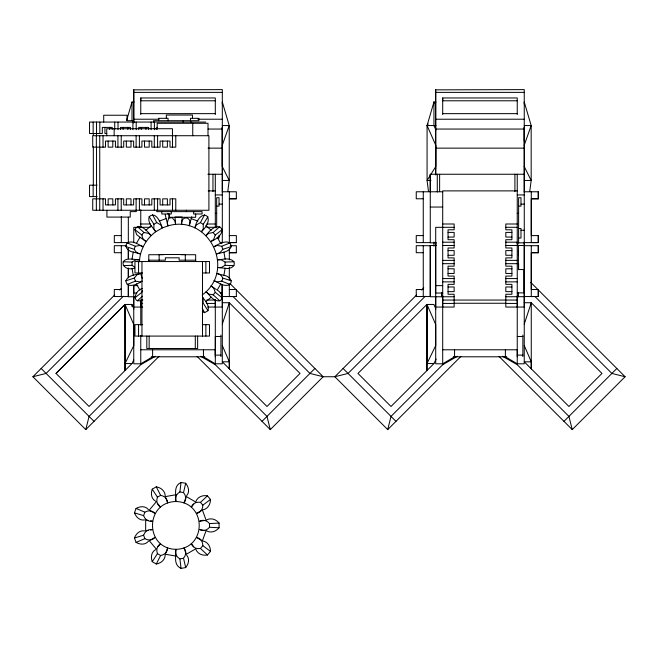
<?xml version="1.0" encoding="UTF-8"?>
<svg xmlns="http://www.w3.org/2000/svg" width="658" height="658" viewBox="0 0 658 658"><rect width="100%" height="100%" fill="white"/><g stroke="black" fill="none" stroke-linecap="round" stroke-linejoin="round"><path stroke-width="0.99" d="M128.326 284.453L128.326 296.758L135.696 296.758M128.326 277.273L128.326 268.045M128.326 258.816L128.326 248.559M132.003 120.43L132.003 102.015L134.059 102.015M133.755 285.482L133.755 307.056L142.671 307.056M133.747 123.005L133.755 91.043M133.755 89.858L222.314 89.611L222.314 242.827L220.307 242.827M140.754 307.056L140.763 300.048L142.671 300.056M140.763 114.517L140.763 97.96L215.306 97.96L215.306 114.517M152.615 349.776L152.615 356.792L140.763 363.8L133.755 363.8L133.755 296.676M203.445 349.785L203.445 356.792L215.306 363.8L222.314 363.8L222.314 296.676M215.306 356.792L215.306 349.776L140.763 349.776M215.298 307.056L215.306 300.048L206.735 300.056M222.314 284.453L222.305 307.056L207.689 307.056M222.305 192.309L222.305 127.134L222.223 166.441L229.231 180.457L227.767 191.601M222.314 104.022L222.314 102.015L229.231 125.546L229.239 180.457L222.314 180.457M222.305 345.524L229.321 361.801L229.321 368.809L229.321 302.729L222.314 302.721M430.274 191.643L430.274 174.247L524.253 174.247M433.943 246.182L433.943 242.086M435.695 242.457L435.695 307.056L454.135 307.056L454.135 294.266L448.049 294.266L448.049 284.355L454.135 284.355L454.135 276.08L448.049 276.08L448.049 266.169L454.135 266.169L454.135 257.887L448.049 257.887L448.049 247.976L454.135 247.976L454.135 239.701L448.049 239.701L448.049 229.79L454.135 229.79L454.135 224L442.711 224M435.695 91.043L435.695 174.247M435.695 89.858L524.253 89.611L524.278 296.536L531.286 296.536L531.286 245.705M441.534 296.758L441.534 292.654M442.702 307.056L442.702 296.042M442.702 114.517L442.702 97.96L517.246 97.96L517.246 114.517M454.555 349.776L454.555 356.792L442.702 363.8L435.703 363.8L435.703 296.684M505.385 349.785L505.385 356.792L517.254 363.8L524.253 363.8L524.253 296.684L505.821 296.758M517.254 356.792L517.254 349.785L442.702 349.785M517.246 307.056L517.246 296.042M518.414 296.758L518.414 292.662M518.414 269.681L518.414 245.483M524.253 245.352L524.253 242.251M524.245 192.309L524.253 127.134L524.253 141.157M524.253 104.022L524.253 102.023L531.17 125.555L531.179 180.457L529.706 191.601M524.245 345.532L531.261 361.81L531.261 368.817L531.261 302.729L524.253 302.729M186.658 495.704C189.989 491.863 188.575 486.805 185.688 483.268L181.049 482.454C173.087 486.048 176.245 494.8 175.941 501.519C144.719 502.087 144.719 548.756 175.941 549.323C206.966 548.583 206.966 502.26 175.941 501.519C174.436 497.604 176.484 493.87 179.905 491.945L183.516 492.587C186.074 495.556 186.724 499.767 183.969 502.934L186.263 496.551L195.665 501.98C197.408 496.889 202.508 494.906 207.459 495.836L210.478 499.447C210.544 504.48 207.706 509.152 202.384 509.991L206.102 520.19C210.716 517.41 215.89 519.17 219.081 523.069L219.081 527.774C215.89 531.664 210.716 533.432 206.102 530.652L202.384 540.851C207.706 541.682 210.544 546.362 210.478 551.396L207.459 554.998C202.508 555.936 197.408 553.954 195.665 548.862L186.263 554.291L183.969 547.908C186.724 551.075 186.074 555.286 183.516 558.255L179.905 558.897C176.484 556.972 174.436 553.238 175.941 549.323C176.245 556.043 173.087 564.794 181.049 568.389L185.688 567.574C188.575 564.029 189.989 558.979 186.658 555.138M435.876 308.997L433.885 304.44L426.976 304.473L426.952 370.544L426.877 304.457L357.968 373.44L391.017 406.479L433.943 363.553L436.131 359.046M435.686 168.67L435.695 167.486M165.166 214.574L168.004 225.875C208.8 213.842 236.609 269.912 202.203 294.981M152.549 214.73L156.727 222.601L160.692 224.88L162.353 227.931C160.782 223.325 156.069 210.593 149.177 216.679L153.898 224.23L153.898 228.803L155.707 231.764L162.353 227.931L168.004 225.875C165.471 221.565 171.179 217.724 167.856 213.332M202.36 311.596L204.597 312.665L207.969 310.716C209.696 305.213 205.444 301.175 202.524 297.153M193.789 504.201L191.289 507.162C192.646 503.189 196.619 501.651 200.476 502.375L202.828 505.188C202.878 509.103 200.674 512.746 196.528 513.405L201.554 510.476M179.905 491.945L181.049 482.454M149.177 216.679C147.269 222.873 152.738 227.142 155.707 231.764C146.257 238.722 139.784 249.958 139.488 261.777M207.969 310.716L203.24 303.157L202.903 297.572M134.808 267.987C123.005 272.478 116.894 257.558 132.003 259.129L133.253 252.063C129.198 251.808 123.457 247.12 127.159 242.909C132.932 239.956 138.081 244.603 143.156 246.725L139.924 245.459L135.425 246.256L127.159 242.909M229.979 284.478L221.721 281.139L217.222 281.937L213.982 280.67C219.056 282.784 224.205 287.439 229.979 284.478C233.68 280.267 227.939 275.579 223.893 275.332L225.135 268.267C229.025 269.41 236.025 266.975 233.985 261.752C229.576 256.998 223.144 259.606 217.65 259.861L221.129 259.778L225.085 262.065L233.985 261.752M142.728 299.867C131.263 304.761 134.66 290.17 142.292 288.533M222.272 229.568L215.248 235.046L213.694 239.347L210.971 241.511C231.723 232.323 218.695 216.795 206.044 235.638L208.652 233.335L213.151 232.545L219.772 226.582M183.516 492.587L185.688 483.268M114.681 294.957L32.9 376.738L85.77 429.608L89.077 416.391L140.763 364.696L155.403 356.307M233.179 296.668L309.943 373.431L323.16 376.738L334.84 376.738L387.71 429.608L391.017 416.391L442.702 364.705L457.343 356.307M175.966 494.734L165.273 496.617C165.38 491.238 161.259 487.636 156.291 486.821L152.22 489.174C150.715 493.484 151.11 498.723 155.559 501.19M165.61 497.53L167.617 502.983C167.691 498.789 164.492 495.984 160.618 495.351L157.443 497.185C156.061 500.853 156.884 505.031 160.56 507.055L157.459 503.337M142.383 290.556L141.898 292.292L134.865 297.827M191.725 216.778L189.134 225.875C193.213 216.671 180.892 214.5 181.583 224.542L182.159 217.041L174.987 217.041L175.563 224.542L175.044 221.104L172.141 217.642L168.884 218.176M126.566 120.644L132.003 102.015M428.498 191.577L427.075 180.457L427.075 125.555L433.943 102.023L435.999 102.023M222.305 324.123L229.321 302.729L300.032 373.431L266.984 406.479L222.314 361.801L229.321 361.801M524.245 324.131L531.261 302.729L601.971 373.44L568.923 406.479L524.253 361.81L531.261 361.81M222.223 145.41L229.231 125.546L222.314 125.546M524.163 145.41L531.17 125.555L524.253 125.555M133.253 252.063L140.532 253.93C137.135 253.717 132.316 249.785 135.425 246.256M144.735 519.91C139.743 520.881 136.074 517.122 134.454 512.853L136.058 508.428C140.047 506.199 145.27 505.681 148.469 509.637M221.721 281.139C224.822 277.602 220.002 273.67 216.605 273.457L223.893 275.332M150.427 520.848L152.335 521.194C148.223 522 144.9 519.327 143.6 515.625L144.859 512.187C148.231 510.18 152.492 510.271 155.124 513.536L150.082 510.649M165.61 553.312L167.617 547.859C167.691 552.054 164.492 554.859 160.618 555.492L157.443 553.658C156.061 549.989 156.884 545.811 160.56 543.779L158.076 546.757M204.597 214.73L200.41 222.601L196.454 224.88L194.793 227.931C200.238 205.896 217.79 216.038 201.43 231.764L203.248 228.803L203.248 224.288L207.969 216.679M148.469 541.205C145.27 545.161 140.047 544.643 136.058 542.414L134.454 537.989C136.074 533.72 139.743 529.961 144.735 530.932M150.082 540.193L155.124 537.306C152.492 540.572 148.231 540.662 144.859 538.655L143.6 535.209C144.9 531.508 148.223 528.843 152.335 529.649L150.427 529.994M133.936 308.997L131.945 304.44L124.954 304.473L56.029 373.431L89.077 406.479L132.003 363.545L133.755 359.942M426.993 363.553L435.752 345.524L435.703 324.517L426.984 304.473L426.952 363.553L433.943 363.553M155.559 549.652C151.11 552.12 150.715 557.359 152.22 561.669L156.291 564.021L160.618 555.492M136.379 243.476L139.965 237.267L136.724 234.684L134.882 229.626C139.183 221.442 148.075 231.846 151.093 235.638L148.494 233.335L144.044 232.545L137.366 226.582M220.767 283.919L217.181 290.129C220.899 291.749 224.691 298.115 219.772 300.813C213.332 301.611 210.083 295.483 206.044 291.757L208.652 294.052L213.151 294.842L219.772 300.813M141.462 281.476C137.522 284.198 126.788 289.125 125.826 280.818C128.351 274.847 135.285 275.093 140.532 273.457L142.498 278.86M125.826 280.818L134.306 278.071L137.242 274.567L140.532 273.457M231.312 246.569C228.787 252.549 221.853 252.294 216.605 253.93L219.904 252.828L222.84 249.324L231.312 246.569C229.938 237.48 218.143 244.2 213.982 246.725L217.222 245.459L221.721 246.256L229.979 242.909M152.22 561.669L157.443 553.658M430.998 180.457L427.075 180.457L435.835 166.441L435.835 145.41L427.075 125.555L428.218 123.967M139.965 237.267L146.166 241.511C143.025 240.162 139.841 234.725 144.044 232.545M213.151 294.842L215.248 292.341L213.694 288.048L210.971 285.876L216.4 289.594M149.243 510.164L156.217 501.848M193.789 546.642L191.289 543.681C192.646 547.653 196.619 549.191 200.476 548.468L202.828 545.655C202.878 541.731 200.674 538.088 196.528 537.438L201.554 540.366M204.194 520.519L199.415 521.35C203.009 519.178 207.048 520.552 209.532 523.587L209.532 527.255C207.048 530.29 203.009 531.664 199.415 529.493L204.194 530.323M119.649 289.989L121.179 288.459M123.342 296.207L46.118 373.431L32.9 376.738M56.029 373.431L125.036 304.473L133.763 324.517L133.813 345.524L125.053 363.545L125.012 370.536L125.045 304.473M85.77 429.608L158.965 356.414M262.032 421.342L314.902 368.48M197.096 356.414L270.29 429.608L323.16 376.738L230.275 283.853M416.621 294.965L334.84 376.738L348.057 373.44L425.282 296.207M421.589 289.997L423.768 287.817M387.71 429.608L460.904 356.422M563.972 421.35L616.842 368.48M499.035 356.422L572.23 429.608L625.1 376.738L530.767 282.405M200.476 502.375L207.459 495.836M137.366 300.813L142.515 296.174M145.837 230.267L151.332 225.653M205.806 301.734L211.308 297.128M123.153 261.752L132.061 262.065L136.017 259.778L139.488 259.861L132.003 259.129M225.135 268.267L217.65 267.526L221.129 267.617L225.085 265.33L233.985 265.643M202.828 505.188L210.478 499.447M153.898 224.23L156.727 222.601M142.432 281.04L139.924 281.937L135.425 281.139L127.159 284.478M136.058 542.414L144.859 538.655M159.244 221.088L165.989 218.629M134.454 537.989L143.6 535.209M156.291 564.021C161.259 563.207 165.38 559.604 165.273 554.217L175.966 556.109M146.619 530.677L148.519 530.332M209.532 523.587L219.081 523.069M123.153 265.643L132.061 265.33L134.322 266.885M230.325 242.596L236.354 242.563M538.293 242.563L531.261 242.605L538.293 242.605L538.293 235.597L531.261 235.597M229.321 296.536L236.354 296.495L236.354 289.528L229.321 289.528M538.293 296.495L531.261 296.536L538.293 296.536L538.293 289.528L531.261 289.528M236.354 198.757L229.321 198.782L236.354 198.782L236.329 191.774L222.314 191.774M538.293 198.757L531.261 198.782L538.293 198.782L538.293 191.774L524.253 191.774M236.354 252.688L229.321 252.713L236.354 252.713L236.329 245.705L230.325 245.705M538.293 252.688L531.261 252.713L538.293 252.713L538.293 245.705L524.253 245.705M133.755 92.375L222.314 92.375M435.695 92.383L524.253 92.375M215.306 100.789L140.763 100.789L140.763 97.96M517.246 100.789L442.702 100.789L442.702 97.96M140.763 113.645L215.306 113.645M442.702 113.645L517.246 113.645M133.755 119.221L159.203 119.221M197.885 119.221L222.314 119.221M435.695 119.23L524.253 119.221M191.207 122.043L89.529 122.067L89.529 133.492L102.319 133.492L102.319 127.405L112.23 127.405L112.23 129.437M190.795 122.067L205.699 122.067M427.075 125.555L435.999 125.555M154.301 128.713L157.328 128.713M208.06 129.05L222.314 129.05M435.695 129.05L524.253 129.05M106.802 133.492L104.935 133.492L104.935 127.405M208.06 148.14L222.314 148.14M435.695 148.14L524.253 148.14M207.879 174.247L222.314 174.247M524.253 180.465L531.17 180.465L524.163 166.441M97.137 185.178L89.529 185.178L89.529 196.602L97.137 196.602M208.158 190.886L215.306 190.886M517.246 190.886L442.711 190.886L442.702 364.705M442.711 191.774L416.251 191.774L416.251 198.782L423.259 198.782M215.306 194.941L222.314 194.941M517.246 194.941L524.253 194.941M219.048 204.12L222.338 204.12M520.988 204.12L524.278 204.12M216.671 206.119L219.048 206.119L219.048 197.713L216.671 197.713L216.671 227.701M518.611 206.119L520.988 206.119L520.988 197.713L518.611 197.713L518.611 243.049L517.246 243.049M430.274 207.048L442.711 207.048M215.306 213.373L216.671 213.373M517.246 213.381L518.611 213.381M140.763 224L150.287 224M206.735 224L215.306 224M517.246 224L505.821 224L505.821 229.79L511.908 229.79L511.908 239.701L505.821 239.701L505.821 247.976L511.908 247.976L511.908 257.887L505.821 257.887L505.821 266.169L511.908 266.169L511.908 276.08L505.821 276.08L505.821 284.355L511.908 284.355L511.908 294.266L505.821 294.266L505.821 307.056L524.245 307.056L524.253 245.483L505.821 245.483M133.763 242.679L133.763 227.339L150.287 227.29M206.735 227.29L215.306 227.29M454.135 227.298L435.703 227.339L435.703 293.049L442.711 293.049M505.821 227.298L517.246 227.298M518.611 228.507L520.988 228.507L520.988 238.007L518.611 238.007M520.988 230.259L524.278 230.259M448.049 232.406L454.135 232.406L454.135 237.077L448.049 237.077M511.908 232.406L505.821 232.406L505.821 237.077L511.908 237.077M121.319 235.597L114.311 235.597L114.311 242.605L128.326 242.605L128.326 217.189M229.321 235.597L236.354 235.597L236.354 242.605L229.346 242.605L229.346 191.774M423.259 235.597L416.251 235.597L416.251 242.605L430.274 242.605L430.274 174.247M217.461 238.007L219.048 238.007L219.048 235.161M442.711 242.193L454.135 242.193M505.821 242.193L517.246 242.193M524.253 242.605L531.286 242.605L531.286 191.774M430.274 242.827L436.279 242.827M516.365 242.827L524.253 242.827M517.246 245.261L518.611 245.261M436.279 245.483L430.274 245.483L430.266 296.758L454.135 296.758M442.711 245.483L454.135 245.483M126.328 245.705L114.311 245.705L114.311 252.713L121.319 252.713M448.049 250.599L454.135 250.599L454.135 255.271L448.049 255.271M511.908 250.599L505.821 250.599L505.821 255.271L511.908 255.271M423.259 252.713L416.251 252.713L416.251 245.705L430.274 245.705L430.274 296.536L416.251 296.536L416.251 289.528L423.259 289.528M163.587 254.72L148.782 254.72L148.782 261.547M180.851 254.72L195.665 254.72L195.665 261.547M148.782 260.181L165.364 260.181L165.364 257.804L179.132 257.804L179.132 260.181L195.665 260.181M442.711 260.379L454.135 260.379M505.821 260.379L517.246 260.379M517.246 263.496L518.611 263.496L518.611 269.55L524.072 269.55L524.072 292.876L517.246 292.876M442.711 263.677L454.135 263.677M505.821 263.677L517.246 263.677M448.049 268.785L454.135 268.785L454.135 273.457L448.049 273.457M511.908 268.785L505.821 268.785L505.821 273.457L511.908 273.457M142.564 272.971L134.948 272.971L134.948 261.547L209.491 261.547L209.491 272.971L202.491 272.971M442.711 278.573L454.135 278.573M505.821 278.573L517.246 278.573M442.711 281.863L454.135 281.863M505.821 281.863L517.246 281.863M137.761 285.63L133.763 285.63L133.763 293.049L136.765 293.049M435.703 285.63L442.711 285.63M448.049 286.978L454.135 286.978L454.135 291.65L448.049 291.65M511.908 286.978L505.821 286.978L505.821 291.65L511.908 291.65M121.319 289.528L114.311 289.528L114.311 296.536L128.326 296.536L128.326 284.708M220.183 292.876L222.133 292.876L222.133 284.758M222.314 296.536L236.354 296.536M442.711 300.056L517.246 300.056M454.127 303.256L505.821 303.256M140.763 303.437L142.671 303.437M206.735 303.437L215.306 303.437M442.711 303.437L454.135 303.437M505.821 303.437L517.246 303.437M142.687 324.657L134.948 324.657L134.948 336.082L209.491 336.082L209.491 324.657L202.491 324.657M220.932 336.477L215.322 336.477L215.322 355.123L220.932 355.123M517.27 336.477L522.871 336.477M517.27 355.123L522.871 355.123M151.315 356.792L204.745 356.792M453.255 356.792L506.693 356.792M132.003 363.545L125.053 363.545L124.954 304.473M209.532 527.255L219.081 527.774M146.619 520.165L148.519 520.511M625.1 376.738L611.882 373.44L535.119 296.668M134.454 512.853L143.6 515.625M125.826 246.569L134.306 249.324M222.84 278.071L231.312 280.818M191.157 218.629L197.893 221.088M136.058 508.428L144.859 512.187M502.605 356.307L517.246 364.713L568.923 416.391L572.23 429.608M200.665 356.307L215.306 364.705L266.984 416.391L270.29 429.608M200.41 222.601L203.248 224.288M202.828 545.655L210.478 551.396M134.882 229.626L141.889 235.046M215.248 292.341L222.272 297.827M205.806 225.653L211.308 230.267M200.476 548.468L207.459 554.998M343.098 368.48L395.968 421.35M41.158 368.48L94.028 421.342M213.151 232.545L215.248 235.046M149.243 540.679L156.217 548.994M152.22 489.174L157.443 497.185M217.181 237.267L220.767 243.476M136.379 283.919L139.965 290.129M202.269 308.289L204.597 312.665M156.291 486.821L160.618 495.351M435.933 130.07L433.943 125.555L433.943 102.023L433.943 104.022M221.721 246.256L222.84 249.324M134.306 278.071L135.425 281.139M183.516 558.255L185.688 567.574M223.893 252.063L225.135 259.129M132.003 268.267L133.253 275.332M179.905 558.897L181.049 568.389M131.945 304.44L131.945 306.439M435.695 242.827L435.695 245.853M538.277 191.774L538.277 198.782M538.277 235.597L538.277 242.605M538.269 245.705L538.269 252.713M538.269 289.528L538.269 296.536M531.261 199.218L531.261 235.161M531.261 253.149L531.261 289.092M522.871 335.054L522.871 356.546M518.414 250.599L518.414 251.767M518.414 254.103L518.414 255.271M517.246 174.247L517.254 363.8M514.91 174.247L514.91 191.643M439.618 174.247L439.618 191.643M437.282 174.247L437.282 192.021M435.695 89.611L435.703 175.028M423.259 191.774L423.259 242.605M423.259 245.705L423.259 296.536M229.346 248.708L229.321 258.413M229.321 259.211L229.346 259.91M229.321 267.033L229.321 279.74M229.321 283.828L229.346 296.536M225.085 262.065L225.085 265.33M222.338 284.708L222.338 296.536M220.932 335.054L220.932 356.546M215.306 174.247L215.306 227.701M215.306 299.439L215.306 364.705M212.962 174.247L212.962 191.643M208.01 135.721L208.01 123.285L157.18 123.285L157.18 128.721M205.872 261.547L205.872 272.971M205.872 324.657L205.872 336.082M202.491 261.547L202.491 336.082M197.639 336.082L197.639 348.518L146.808 348.518L146.808 336.082M195.673 213.998L195.673 217.296L169.525 217.296L169.525 213.998M195.294 336.082L195.294 348.518M193.666 211.629L193.666 213.998L202.08 213.998L202.08 211.629L156.736 211.629L156.736 210.264M192.745 123.285L192.745 135.721M192.465 118.325L192.465 115.035L166.326 115.035L166.326 118.325M190.466 120.702L190.466 118.325L198.872 118.325L198.872 120.702L153.536 120.702L153.536 122.067M186.411 210.264L186.411 211.629M185.293 260.181L185.293 254.514L159.146 254.514L159.146 260.181M183.204 120.702L183.204 122.067M175.785 135.721L175.785 147.145L170.003 147.145L170.003 141.067L160.091 141.067L160.091 147.145L151.809 147.145L151.809 141.067L141.898 141.067L141.898 147.145L133.623 147.145L133.623 141.067L123.712 141.067L123.712 147.145L115.43 147.145L115.43 141.067L105.519 141.067L105.519 147.145L92.729 147.145L92.729 135.721L208.907 135.721L208.907 210.264L92.729 210.264L92.729 198.839L105.519 198.839L105.519 204.918L115.43 204.918L115.43 198.839L123.712 198.839L123.712 204.918L133.623 204.918L133.623 198.839L141.898 198.839L141.898 204.918L151.809 204.918L151.809 198.839L160.091 198.839L160.091 204.918L170.003 204.918L170.003 198.839L175.785 198.839L175.785 210.264M172.495 147.145L172.454 128.721L106.736 128.721L106.736 135.721M172.495 198.839L172.495 210.264M171.277 211.629L171.277 213.998L161.786 213.998L161.786 211.629M168.07 120.702L168.07 118.325L158.578 118.325L158.578 120.702M167.379 141.067L167.379 147.145L162.707 147.145L162.707 141.067M167.379 204.918L167.379 198.839L162.707 198.839L162.707 204.918M157.599 135.721L157.599 147.145M157.599 198.839L157.599 210.264M156.884 127.405L156.884 129.437M154.391 122.067L154.391 129.684M154.301 135.721L154.301 147.145M154.301 198.839L154.301 210.264M151.101 122.067L151.101 129.684M149.193 141.067L149.193 147.145L144.521 147.145L144.521 141.067M149.193 204.918L149.193 198.839L144.521 198.839L144.521 204.918M149.152 336.082L149.152 348.518M148.609 129.437L148.609 127.405L138.698 127.405L138.698 129.437M145.986 127.405L145.986 129.437M145.665 519.993L145.665 530.85M141.955 261.547L141.955 336.082M141.314 127.405L141.314 129.437M140.763 209.836L140.763 227.339M140.763 300.056L140.763 325.118M140.763 335.424L140.763 363.8M139.406 135.721L139.406 147.145M139.406 198.839L139.406 210.264M138.567 261.547L138.567 272.971M138.567 324.657L138.567 336.082M136.288 210.264L136.288 211.629L130.235 211.629L130.235 217.091L106.917 217.091L106.917 210.264M136.206 122.067L136.206 129.684M136.116 135.721L136.116 147.145M136.116 198.839L136.116 210.264M133.755 89.611L133.755 122.585M133.089 122.067L133.089 120.702L127.035 120.702L127.035 115.24L103.709 115.24L103.709 122.067M132.908 122.067L132.908 129.684M132.061 262.065L132.061 265.33M131 141.067L131 147.145L126.328 147.145L126.328 141.067M131 204.918L131 198.839L126.328 198.839L126.328 204.918M130.416 129.437L130.416 127.405L120.504 127.405L120.504 129.437M128.326 249.111L128.326 258.413M128.326 268.299L128.326 277.701M127.8 127.405L127.8 129.437M123.128 127.405L123.128 129.437M121.319 216.54L121.319 242.605M121.319 245.705L121.319 296.536M121.22 135.721L121.22 147.145M121.22 198.839L121.22 210.264M118.012 122.067L118.012 129.684M117.922 135.721L117.922 147.145M117.922 198.839L117.922 210.264M114.722 122.067L114.722 129.684M114.155 128.721L114.155 135.721M112.814 141.067L112.814 147.145L108.142 147.145L108.142 141.067M112.814 204.918L112.814 198.839L108.142 198.839L108.142 204.918M109.606 127.405L109.606 129.437M103.026 135.721L103.026 147.145M103.026 198.839L103.026 210.264M99.827 122.067L99.827 133.492M99.736 135.721L99.736 210.264M96.529 122.067L96.529 135.515M96.529 146.668L96.529 198.839M96.348 135.721L96.348 147.145M96.348 198.839L96.348 210.264M93.321 133.492L93.321 135.515M93.321 146.668L93.321 185.178M93.148 122.067L93.148 133.492M93.148 185.178L93.148 196.602"/></g></svg>
